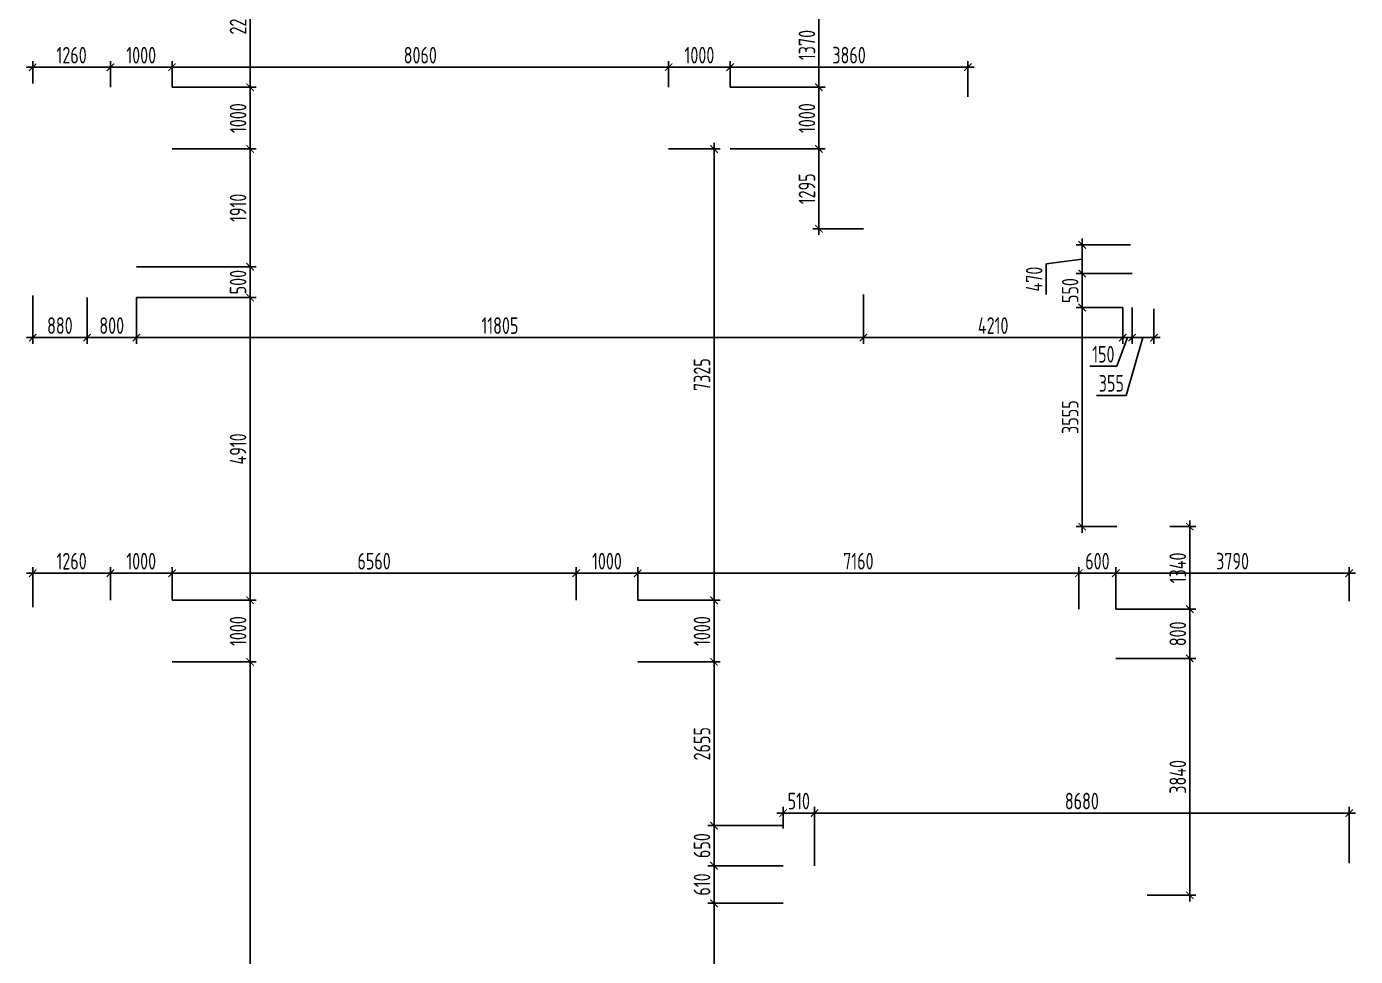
# Model space of a CAD drawing. Header units: millimetres. Extents: x -180271 to 536090, y 55086 to 131231.
# Drawn here: x 466934 to 488504, y 90664 to 105749 of the extents above; entities that cross this region are included whole.
import ezdxf

# ---------------------------------------------------------------- set-up
doc = ezdxf.new("R2010")
doc.units = ezdxf.units.MM
doc.layers.add('РАЗМЕРЫ КРОВЛИ ОВ', color=204, linetype='Continuous')
doc.styles.add('ISOCPEUR', font='isocpeur.ttf', dxfattribs={"width": 0.7})
doc.dimstyles.new('R_100', dxfattribs={"dimtxt": 270, "dimasz": 120, "dimexe": 100, "dimexo": 0, "dimgap": 60, "dimtad": 1, "dimdec": 0, "dimrnd": 5, "dimzin": 0, "dimdsep": 46, "dimtxsty": 'ISOCPEUR', "dimblk": 'ARCHTICK', "dimcen": 0, "dimdle": 100, "dimclrd": 256, "dimclre": 256, "dimclrt": 256, "dimadec": 0, "dimazin": 0, "dimtfac": 2, "dimtdec": 0, "dimtofl": 0, "dimtmove": 1, "dimatfit": 3, "dimfxl": 1, "dimtvp": 3, "dimtolj": 1, "dimtzin": 0, "dimarcsym": 0})

# ---------------------------------------------------------------- blocks, each defined once
blk = doc.blocks.new('_ArchTick')
at = {"color": 0, "linetype": 'ByBlock', "const_width": 0.15}
blk.add_lwpolyline([(-0.5, -0.5), (0.5, 0.5)], dxfattribs=at)
blk = doc.blocks.new('*D3883')
at = {"layer": 'РАЗМЕРЫ КРОВЛИ ОВ', "lineweight": -2, "transparency": 16777216}
for p, q in [((479214, 91526), (477993, 91526)), ((478093, 85334), (478093, 91626)), ((476955, 85434), (478193, 85434))]:
    blk.add_line(p, q, dxfattribs=at)
at = {"layer": 'РАЗМЕРЫ КРОВЛИ ОВ', "lineweight": -2, "transparency": 16777216, "xscale": 120, "yscale": 120, "zscale": 120}
for p, rotation in [((478093, 91526), 90), ((478093, 85434), 270)]:
    blk.add_blockref('_ArchTick', p, dxfattribs=dict(at, rotation=rotation))
at = {"layer": 'РАЗМЕРЫ КРОВЛИ ОВ', "transparency": 16777216, "insert": (477898, 88480), "char_height": 270, "attachment_point": 5, "rotation": 90, "style": 'ISOCPEUR'}
blk.add_mtext('\\A1;6090', dxfattribs=at)
blk = doc.blocks.new('*D3884')
at = {"layer": 'РАЗМЕРЫ КРОВЛИ ОВ', "lineweight": -2, "transparency": 16777216}
for p, q in [((479214, 92136), (477993, 92136)), ((478093, 91426), (478093, 92236)), ((479214, 91526), (477993, 91526))]:
    blk.add_line(p, q, dxfattribs=at)
at = {"layer": 'РАЗМЕРЫ КРОВЛИ ОВ', "lineweight": -2, "transparency": 16777216, "xscale": 120, "yscale": 120, "zscale": 120}
for p, rotation in [((478093, 92136), 90), ((478093, 91526), 270)]:
    blk.add_blockref('_ArchTick', p, dxfattribs=dict(at, rotation=rotation))
at = {"layer": 'РАЗМЕРЫ КРОВЛИ ОВ', "transparency": 16777216, "insert": (477898, 91831), "char_height": 270, "attachment_point": 5, "rotation": 90, "style": 'ISOCPEUR'}
blk.add_mtext('\\A1;610', dxfattribs=at)
blk = doc.blocks.new('*D3885')
at = {"layer": 'РАЗМЕРЫ КРОВЛИ ОВ', "lineweight": -2, "transparency": 16777216}
for p, q in [((479214, 92786), (477993, 92786)), ((478093, 92036), (478093, 92886)), ((479214, 92136), (477993, 92136))]:
    blk.add_line(p, q, dxfattribs=at)
at = {"layer": 'РАЗМЕРЫ КРОВЛИ ОВ', "lineweight": -2, "transparency": 16777216, "xscale": 120, "yscale": 120, "zscale": 120}
for p, rotation in [((478093, 92786), 90), ((478093, 92136), 270)]:
    blk.add_blockref('_ArchTick', p, dxfattribs=dict(at, rotation=rotation))
at = {"layer": 'РАЗМЕРЫ КРОВЛИ ОВ', "transparency": 16777216, "insert": (477898, 92461), "char_height": 270, "attachment_point": 5, "rotation": 90, "style": 'ISOCPEUR'}
blk.add_mtext('\\A1;650', dxfattribs=at)
blk = doc.blocks.new('*D3886')
at = {"layer": 'РАЗМЕРЫ КРОВЛИ ОВ', "lineweight": -2, "transparency": 16777216}
for p, q in [((476855, 95442), (478193, 95442)), ((478093, 92686), (478093, 95542)), ((479214, 92786), (477993, 92786))]:
    blk.add_line(p, q, dxfattribs=at)
at = {"layer": 'РАЗМЕРЫ КРОВЛИ ОВ', "lineweight": -2, "transparency": 16777216, "xscale": 120, "yscale": 120, "zscale": 120}
for p, rotation in [((478093, 95442), 90), ((478093, 92786), 270)]:
    blk.add_blockref('_ArchTick', p, dxfattribs=dict(at, rotation=rotation))
at = {"layer": 'РАЗМЕРЫ КРОВЛИ ОВ', "transparency": 16777216, "insert": (477898, 94114), "char_height": 270, "attachment_point": 5, "rotation": 90, "style": 'ISOCPEUR'}
blk.add_mtext('\\A1;2655', dxfattribs=at)
blk = doc.blocks.new('*D3889')
at = {"layer": 'РАЗМЕРЫ КРОВЛИ ОВ', "lineweight": -2, "transparency": 16777216}
for p, q in [((488504, 92989), (479624, 92989)), ((479724, 92136), (479724, 93089)), ((488404, 92178), (488404, 93089))]:
    blk.add_line(p, q, dxfattribs=at)
at = {"layer": 'РАЗМЕРЫ КРОВЛИ ОВ', "lineweight": -2, "transparency": 16777216, "xscale": 120, "yscale": 120, "zscale": 120, "rotation": 180}
blk.add_blockref('_ArchTick', (479724, 92989), dxfattribs=at)
at = {"layer": 'РАЗМЕРЫ КРОВЛИ ОВ', "lineweight": -2, "transparency": 16777216, "xscale": 120, "yscale": 120, "zscale": 120}
blk.add_blockref('_ArchTick', (488404, 92989), dxfattribs=at)
at = {"layer": 'РАЗМЕРЫ КРОВЛИ ОВ', "transparency": 16777216, "insert": (484064, 93184), "char_height": 270, "attachment_point": 5, "style": 'ISOCPEUR'}
blk.add_mtext('\\A1;8680', dxfattribs=at)
blk = doc.blocks.new('*D3890')
at = {"layer": 'РАЗМЕРЫ КРОВЛИ ОВ', "lineweight": -2, "transparency": 16777216}
for p, q in [((479824, 92989), (479114, 92989)), ((479214, 92737), (479214, 93089)), ((479724, 92767), (479724, 93089))]:
    blk.add_line(p, q, dxfattribs=at)
at = {"layer": 'РАЗМЕРЫ КРОВЛИ ОВ', "lineweight": -2, "transparency": 16777216, "xscale": 120, "yscale": 120, "zscale": 120, "rotation": 180}
blk.add_blockref('_ArchTick', (479214, 92989), dxfattribs=at)
at = {"layer": 'РАЗМЕРЫ КРОВЛИ ОВ', "lineweight": -2, "transparency": 16777216, "xscale": 120, "yscale": 120, "zscale": 120}
blk.add_blockref('_ArchTick', (479724, 92989), dxfattribs=at)
at = {"layer": 'РАЗМЕРЫ КРОВЛИ ОВ', "transparency": 16777216, "insert": (479469, 93184), "char_height": 270, "attachment_point": 5, "style": 'ISOCPEUR'}
blk.add_mtext('\\A1;510', dxfattribs=at)
blk = doc.blocks.new('*D3893')
at = {"layer": 'РАЗМЕРЫ КРОВЛИ ОВ', "lineweight": -2, "transparency": 16777216}
for p, q in [((476855, 96442), (478193, 96442)), ((478093, 95342), (478093, 96542)), ((476855, 95442), (478193, 95442))]:
    blk.add_line(p, q, dxfattribs=at)
at = {"layer": 'РАЗМЕРЫ КРОВЛИ ОВ', "lineweight": -2, "transparency": 16777216, "xscale": 120, "yscale": 120, "zscale": 120}
for p, rotation in [((478093, 96442), 90), ((478093, 95442), 270)]:
    blk.add_blockref('_ArchTick', p, dxfattribs=dict(at, rotation=rotation))
at = {"layer": 'РАЗМЕРЫ КРОВЛИ ОВ', "transparency": 16777216, "insert": (477898, 95942), "char_height": 270, "attachment_point": 5, "rotation": 90, "style": 'ISOCPEUR'}
blk.add_mtext('\\A1;1000', dxfattribs=at)
blk = doc.blocks.new('*D3894')
at = {"layer": 'РАЗМЕРЫ КРОВЛИ ОВ', "lineweight": -2, "transparency": 16777216}
for p, q in [((477356, 103764), (478193, 103764)), ((478093, 96342), (478093, 103864)), ((476855, 96442), (478193, 96442))]:
    blk.add_line(p, q, dxfattribs=at)
at = {"layer": 'РАЗМЕРЫ КРОВЛИ ОВ', "lineweight": -2, "transparency": 16777216, "xscale": 120, "yscale": 120, "zscale": 120}
for p, rotation in [((478093, 103764), 90), ((478093, 96442), 270)]:
    blk.add_blockref('_ArchTick', p, dxfattribs=dict(at, rotation=rotation))
at = {"layer": 'РАЗМЕРЫ КРОВЛИ ОВ', "transparency": 16777216, "insert": (477898, 100103), "char_height": 270, "attachment_point": 5, "rotation": 90, "style": 'ISOCPEUR'}
blk.add_mtext('\\A1;7325', dxfattribs=at)
blk = doc.blocks.new('*D3895')
at = {"layer": 'РАЗМЕРЫ КРОВЛИ ОВ', "lineweight": -2, "transparency": 16777216}
for p, q in [((469295, 95442), (470662, 95442)), ((470562, 82176), (470562, 95542)), ((468312, 82276), (470662, 82276))]:
    blk.add_line(p, q, dxfattribs=at)
at = {"layer": 'РАЗМЕРЫ КРОВЛИ ОВ', "lineweight": -2, "transparency": 16777216, "xscale": 120, "yscale": 120, "zscale": 120}
for p, rotation in [((470562, 95442), 90), ((470562, 82276), 270)]:
    blk.add_blockref('_ArchTick', p, dxfattribs=dict(at, rotation=rotation))
at = {"layer": 'РАЗМЕРЫ КРОВЛИ ОВ', "transparency": 16777216, "insert": (470367, 88859), "char_height": 270, "attachment_point": 5, "rotation": 90, "style": 'ISOCPEUR'}
blk.add_mtext('\\A1;13165', dxfattribs=at)
blk = doc.blocks.new('*D3896')
at = {"layer": 'РАЗМЕРЫ КРОВЛИ ОВ', "lineweight": -2, "transparency": 16777216}
for p, q in [((469295, 96442), (470662, 96442)), ((470562, 95342), (470562, 96542)), ((469295, 95442), (470662, 95442))]:
    blk.add_line(p, q, dxfattribs=at)
at = {"layer": 'РАЗМЕРЫ КРОВЛИ ОВ', "lineweight": -2, "transparency": 16777216, "xscale": 120, "yscale": 120, "zscale": 120}
for p, rotation in [((470562, 96442), 90), ((470562, 95442), 270)]:
    blk.add_blockref('_ArchTick', p, dxfattribs=dict(at, rotation=rotation))
at = {"layer": 'РАЗМЕРЫ КРОВЛИ ОВ', "transparency": 16777216, "insert": (470367, 95942), "char_height": 270, "attachment_point": 5, "rotation": 90, "style": 'ISOCPEUR'}
blk.add_mtext('\\A1;1000', dxfattribs=at)
blk = doc.blocks.new('*D3897')
at = {"layer": 'РАЗМЕРЫ КРОВЛИ ОВ', "lineweight": -2, "transparency": 16777216}
for p, q in [((470562, 96342), (470562, 101453)), ((468716, 101353), (470662, 101353)), ((469295, 96442), (470662, 96442))]:
    blk.add_line(p, q, dxfattribs=at)
at = {"layer": 'РАЗМЕРЫ КРОВЛИ ОВ', "lineweight": -2, "transparency": 16777216, "xscale": 120, "yscale": 120, "zscale": 120}
for p, rotation in [((470562, 101353), 90), ((470562, 96442), 270)]:
    blk.add_blockref('_ArchTick', p, dxfattribs=dict(at, rotation=rotation))
at = {"layer": 'РАЗМЕРЫ КРОВЛИ ОВ', "transparency": 16777216, "insert": (470367, 98897), "char_height": 270, "attachment_point": 5, "rotation": 90, "style": 'ISOCPEUR'}
blk.add_mtext('\\A1;4910', dxfattribs=at)
blk = doc.blocks.new('*D3898')
at = {"layer": 'РАЗМЕРЫ КРОВЛИ ОВ', "lineweight": -2, "transparency": 16777216}
for p, q in [((468716, 101853), (470662, 101853)), ((470562, 101253), (470562, 101953)), ((468716, 101353), (470662, 101353))]:
    blk.add_line(p, q, dxfattribs=at)
at = {"layer": 'РАЗМЕРЫ КРОВЛИ ОВ', "lineweight": -2, "transparency": 16777216, "xscale": 120, "yscale": 120, "zscale": 120}
for p, rotation in [((470562, 101853), 90), ((470562, 101353), 270)]:
    blk.add_blockref('_ArchTick', p, dxfattribs=dict(at, rotation=rotation))
at = {"layer": 'РАЗМЕРЫ КРОВЛИ ОВ', "transparency": 16777216, "insert": (470367, 101603), "char_height": 270, "attachment_point": 5, "rotation": 90, "style": 'ISOCPEUR'}
blk.add_mtext('\\A1;500', dxfattribs=at)
blk = doc.blocks.new('*D3899')
at = {"layer": 'РАЗМЕРЫ КРОВЛИ ОВ', "lineweight": -2, "transparency": 16777216}
for p, q in [((469295, 103764), (470662, 103764)), ((470562, 101753), (470562, 103864)), ((468716, 101853), (470662, 101853))]:
    blk.add_line(p, q, dxfattribs=at)
at = {"layer": 'РАЗМЕРЫ КРОВЛИ ОВ', "lineweight": -2, "transparency": 16777216, "xscale": 120, "yscale": 120, "zscale": 120}
for p, rotation in [((470562, 103764), 90), ((470562, 101853), 270)]:
    blk.add_blockref('_ArchTick', p, dxfattribs=dict(at, rotation=rotation))
at = {"layer": 'РАЗМЕРЫ КРОВЛИ ОВ', "transparency": 16777216, "insert": (470367, 102809), "char_height": 270, "attachment_point": 5, "rotation": 90, "style": 'ISOCPEUR'}
blk.add_mtext('\\A1;1910', dxfattribs=at)
blk = doc.blocks.new('*D3900')
at = {"layer": 'РАЗМЕРЫ КРОВЛИ ОВ', "lineweight": -2, "transparency": 16777216}
for p, q in [((470562, 103664), (470562, 104864)), ((469295, 104764), (470662, 104764)), ((469295, 103764), (470662, 103764))]:
    blk.add_line(p, q, dxfattribs=at)
at = {"layer": 'РАЗМЕРЫ КРОВЛИ ОВ', "lineweight": -2, "transparency": 16777216, "xscale": 120, "yscale": 120, "zscale": 120}
for p, rotation in [((470562, 104764), 90), ((470562, 103764), 270)]:
    blk.add_blockref('_ArchTick', p, dxfattribs=dict(at, rotation=rotation))
at = {"layer": 'РАЗМЕРЫ КРОВЛИ ОВ', "transparency": 16777216, "insert": (470367, 104264), "char_height": 270, "attachment_point": 5, "rotation": 90, "style": 'ISOCPEUR'}
blk.add_mtext('\\A1;1000', dxfattribs=at)
blk = doc.blocks.new('*D3901')
at = {"layer": 'РАЗМЕРЫ КРОВЛИ ОВ', "lineweight": -2, "transparency": 16777216}
for p, q in [((469459, 107005), (470662, 107005)), ((470562, 104664), (470562, 107105)), ((469295, 104764), (470662, 104764))]:
    blk.add_line(p, q, dxfattribs=at)
at = {"layer": 'РАЗМЕРЫ КРОВЛИ ОВ', "lineweight": -2, "transparency": 16777216, "xscale": 120, "yscale": 120, "zscale": 120}
for p, rotation in [((470562, 107005), 90), ((470562, 104764), 270)]:
    blk.add_blockref('_ArchTick', p, dxfattribs=dict(at, rotation=rotation))
at = {"layer": 'РАЗМЕРЫ КРОВЛИ ОВ', "transparency": 16777216, "insert": (470367, 105885), "char_height": 270, "attachment_point": 5, "rotation": 90, "style": 'ISOCPEUR'}
blk.add_mtext('\\A1;2240', dxfattribs=at)
blk = doc.blocks.new('*D3906')
at = {"layer": 'РАЗМЕРЫ КРОВЛИ ОВ', "lineweight": -2, "transparency": 16777216}
for p, q in [((466934, 96881), (468395, 96881)), ((467034, 96331), (467034, 96981)), ((468295, 96442), (468295, 96981))]:
    blk.add_line(p, q, dxfattribs=at)
at = {"layer": 'РАЗМЕРЫ КРОВЛИ ОВ', "lineweight": -2, "transparency": 16777216, "xscale": 120, "yscale": 120, "zscale": 120, "rotation": 180}
blk.add_blockref('_ArchTick', (467034, 96881), dxfattribs=at)
at = {"layer": 'РАЗМЕРЫ КРОВЛИ ОВ', "lineweight": -2, "transparency": 16777216, "xscale": 120, "yscale": 120, "zscale": 120}
blk.add_blockref('_ArchTick', (468295, 96881), dxfattribs=at)
at = {"layer": 'РАЗМЕРЫ КРОВЛИ ОВ', "transparency": 16777216, "insert": (467665, 97076), "char_height": 270, "attachment_point": 5, "style": 'ISOCPEUR'}
blk.add_mtext('\\A1;1260', dxfattribs=at)
blk = doc.blocks.new('*D3907')
at = {"layer": 'РАЗМЕРЫ КРОВЛИ ОВ', "lineweight": -2, "transparency": 16777216}
for p, q in [((468195, 96881), (469395, 96881)), ((468295, 96442), (468295, 96981)), ((469295, 96442), (469295, 96981))]:
    blk.add_line(p, q, dxfattribs=at)
at = {"layer": 'РАЗМЕРЫ КРОВЛИ ОВ', "lineweight": -2, "transparency": 16777216, "xscale": 120, "yscale": 120, "zscale": 120, "rotation": 180}
blk.add_blockref('_ArchTick', (468295, 96881), dxfattribs=at)
at = {"layer": 'РАЗМЕРЫ КРОВЛИ ОВ', "lineweight": -2, "transparency": 16777216, "xscale": 120, "yscale": 120, "zscale": 120}
blk.add_blockref('_ArchTick', (469295, 96881), dxfattribs=at)
at = {"layer": 'РАЗМЕРЫ КРОВЛИ ОВ', "transparency": 16777216, "insert": (468795, 97076), "char_height": 270, "attachment_point": 5, "style": 'ISOCPEUR'}
blk.add_mtext('\\A1;1000', dxfattribs=at)
blk = doc.blocks.new('*D3908')
at = {"layer": 'РАЗМЕРЫ КРОВЛИ ОВ', "lineweight": -2, "transparency": 16777216}
for p, q in [((469195, 96881), (475955, 96881)), ((469295, 96442), (469295, 96981)), ((475855, 96442), (475855, 96981))]:
    blk.add_line(p, q, dxfattribs=at)
at = {"layer": 'РАЗМЕРЫ КРОВЛИ ОВ', "lineweight": -2, "transparency": 16777216, "xscale": 120, "yscale": 120, "zscale": 120, "rotation": 180}
blk.add_blockref('_ArchTick', (469295, 96881), dxfattribs=at)
at = {"layer": 'РАЗМЕРЫ КРОВЛИ ОВ', "lineweight": -2, "transparency": 16777216, "xscale": 120, "yscale": 120, "zscale": 120}
blk.add_blockref('_ArchTick', (475855, 96881), dxfattribs=at)
at = {"layer": 'РАЗМЕРЫ КРОВЛИ ОВ', "transparency": 16777216, "insert": (472575, 97076), "char_height": 270, "attachment_point": 5, "style": 'ISOCPEUR'}
blk.add_mtext('\\A1;6560', dxfattribs=at)
blk = doc.blocks.new('*D3909')
at = {"layer": 'РАЗМЕРЫ КРОВЛИ ОВ', "lineweight": -2, "transparency": 16777216}
for p, q in [((475755, 96881), (476955, 96881)), ((475855, 96442), (475855, 96981)), ((476855, 96442), (476855, 96981))]:
    blk.add_line(p, q, dxfattribs=at)
at = {"layer": 'РАЗМЕРЫ КРОВЛИ ОВ', "lineweight": -2, "transparency": 16777216, "xscale": 120, "yscale": 120, "zscale": 120, "rotation": 180}
blk.add_blockref('_ArchTick', (475855, 96881), dxfattribs=at)
at = {"layer": 'РАЗМЕРЫ КРОВЛИ ОВ', "lineweight": -2, "transparency": 16777216, "xscale": 120, "yscale": 120, "zscale": 120}
blk.add_blockref('_ArchTick', (476855, 96881), dxfattribs=at)
at = {"layer": 'РАЗМЕРЫ КРОВЛИ ОВ', "transparency": 16777216, "insert": (476355, 97076), "char_height": 270, "attachment_point": 5, "style": 'ISOCPEUR'}
blk.add_mtext('\\A1;1000', dxfattribs=at)
blk = doc.blocks.new('*D3910')
at = {"layer": 'РАЗМЕРЫ КРОВЛИ ОВ', "lineweight": -2, "transparency": 16777216}
for p, q in [((476755, 96881), (484116, 96881)), ((476855, 96442), (476855, 96981)), ((484016, 96298), (484016, 96981))]:
    blk.add_line(p, q, dxfattribs=at)
at = {"layer": 'РАЗМЕРЫ КРОВЛИ ОВ', "lineweight": -2, "transparency": 16777216, "xscale": 120, "yscale": 120, "zscale": 120, "rotation": 180}
blk.add_blockref('_ArchTick', (476855, 96881), dxfattribs=at)
at = {"layer": 'РАЗМЕРЫ КРОВЛИ ОВ', "lineweight": -2, "transparency": 16777216, "xscale": 120, "yscale": 120, "zscale": 120}
blk.add_blockref('_ArchTick', (484016, 96881), dxfattribs=at)
at = {"layer": 'РАЗМЕРЫ КРОВЛИ ОВ', "transparency": 16777216, "insert": (480436, 97076), "char_height": 270, "attachment_point": 5, "style": 'ISOCPEUR'}
blk.add_mtext('\\A1;7160', dxfattribs=at)
blk = doc.blocks.new('*D3911')
at = {"layer": 'РАЗМЕРЫ КРОВЛИ ОВ', "lineweight": -2, "transparency": 16777216}
for p, q in [((483916, 96881), (484716, 96881)), ((484016, 96298), (484016, 96981)), ((484616, 96298), (484616, 96981))]:
    blk.add_line(p, q, dxfattribs=at)
at = {"layer": 'РАЗМЕРЫ КРОВЛИ ОВ', "lineweight": -2, "transparency": 16777216, "xscale": 120, "yscale": 120, "zscale": 120, "rotation": 180}
blk.add_blockref('_ArchTick', (484016, 96881), dxfattribs=at)
at = {"layer": 'РАЗМЕРЫ КРОВЛИ ОВ', "lineweight": -2, "transparency": 16777216, "xscale": 120, "yscale": 120, "zscale": 120}
blk.add_blockref('_ArchTick', (484616, 96881), dxfattribs=at)
at = {"layer": 'РАЗМЕРЫ КРОВЛИ ОВ', "transparency": 16777216, "insert": (484316, 97076), "char_height": 270, "attachment_point": 5, "style": 'ISOCPEUR'}
blk.add_mtext('\\A1;600', dxfattribs=at)
blk = doc.blocks.new('*D3912')
at = {"layer": 'РАЗМЕРЫ КРОВЛИ ОВ', "lineweight": -2, "transparency": 16777216}
for p, q in [((484516, 96881), (488504, 96881)), ((484616, 96298), (484616, 96981)), ((488404, 96429), (488404, 96981))]:
    blk.add_line(p, q, dxfattribs=at)
at = {"layer": 'РАЗМЕРЫ КРОВЛИ ОВ', "lineweight": -2, "transparency": 16777216, "xscale": 120, "yscale": 120, "zscale": 120, "rotation": 180}
blk.add_blockref('_ArchTick', (484616, 96881), dxfattribs=at)
at = {"layer": 'РАЗМЕРЫ КРОВЛИ ОВ', "lineweight": -2, "transparency": 16777216, "xscale": 120, "yscale": 120, "zscale": 120}
blk.add_blockref('_ArchTick', (488404, 96881), dxfattribs=at)
at = {"layer": 'РАЗМЕРЫ КРОВЛИ ОВ', "transparency": 16777216, "insert": (486510, 97076), "char_height": 270, "attachment_point": 5, "style": 'ISOCPEUR'}
blk.add_mtext('\\A1;3790', dxfattribs=at)
blk = doc.blocks.new('*D3913')
at = {"layer": 'РАЗМЕРЫ КРОВЛИ ОВ', "lineweight": -2, "transparency": 16777216}
for p, q in [((485816, 91556), (485816, 95598)), ((484616, 95498), (485916, 95498)), ((485125, 91656), (485916, 91656))]:
    blk.add_line(p, q, dxfattribs=at)
at = {"layer": 'РАЗМЕРЫ КРОВЛИ ОВ', "lineweight": -2, "transparency": 16777216, "xscale": 120, "yscale": 120, "zscale": 120}
for p, rotation in [((485816, 95498), 90), ((485816, 91656), 270)]:
    blk.add_blockref('_ArchTick', p, dxfattribs=dict(at, rotation=rotation))
at = {"layer": 'РАЗМЕРЫ КРОВЛИ ОВ', "transparency": 16777216, "insert": (485621, 93577), "char_height": 270, "attachment_point": 5, "rotation": 90, "style": 'ISOCPEUR'}
blk.add_mtext('\\A1;3840', dxfattribs=at)
blk = doc.blocks.new('*D3914')
at = {"layer": 'РАЗМЕРЫ КРОВЛИ ОВ', "lineweight": -2, "transparency": 16777216}
for p, q in [((484616, 96298), (485916, 96298)), ((485816, 95398), (485816, 96398)), ((484616, 95498), (485916, 95498))]:
    blk.add_line(p, q, dxfattribs=at)
at = {"layer": 'РАЗМЕРЫ КРОВЛИ ОВ', "lineweight": -2, "transparency": 16777216, "xscale": 120, "yscale": 120, "zscale": 120}
for p, rotation in [((485816, 96298), 90), ((485816, 95498), 270)]:
    blk.add_blockref('_ArchTick', p, dxfattribs=dict(at, rotation=rotation))
at = {"layer": 'РАЗМЕРЫ КРОВЛИ ОВ', "transparency": 16777216, "insert": (485621, 95898), "char_height": 270, "attachment_point": 5, "rotation": 90, "style": 'ISOCPEUR'}
blk.add_mtext('\\A1;800', dxfattribs=at)
blk = doc.blocks.new('*D3915')
at = {"layer": 'РАЗМЕРЫ КРОВЛИ ОВ', "lineweight": -2, "transparency": 16777216}
for p, q in [((485816, 96198), (485816, 97736)), ((485494, 97636), (485916, 97636)), ((484616, 96298), (485916, 96298))]:
    blk.add_line(p, q, dxfattribs=at)
at = {"layer": 'РАЗМЕРЫ КРОВЛИ ОВ', "lineweight": -2, "transparency": 16777216, "xscale": 120, "yscale": 120, "zscale": 120}
for p, rotation in [((485816, 97636), 90), ((485816, 96298), 270)]:
    blk.add_blockref('_ArchTick', p, dxfattribs=dict(at, rotation=rotation))
at = {"layer": 'РАЗМЕРЫ КРОВЛИ ОВ', "transparency": 16777216, "insert": (485621, 96967), "char_height": 270, "attachment_point": 5, "rotation": 90, "style": 'ISOCPEUR'}
blk.add_mtext('\\A1;1340', dxfattribs=at)
blk = doc.blocks.new('*D3916')
at = {"layer": 'РАЗМЕРЫ КРОВЛИ ОВ', "lineweight": -2, "transparency": 16777216}
for p, q in [((467034, 101384), (467034, 100603)), ((467916, 101353), (467916, 100603)), ((466934, 100703), (468016, 100703))]:
    blk.add_line(p, q, dxfattribs=at)
at = {"layer": 'РАЗМЕРЫ КРОВЛИ ОВ', "lineweight": -2, "transparency": 16777216, "xscale": 120, "yscale": 120, "zscale": 120, "rotation": 180}
blk.add_blockref('_ArchTick', (467034, 100703), dxfattribs=at)
at = {"layer": 'РАЗМЕРЫ КРОВЛИ ОВ', "lineweight": -2, "transparency": 16777216, "xscale": 120, "yscale": 120, "zscale": 120}
blk.add_blockref('_ArchTick', (467916, 100703), dxfattribs=at)
at = {"layer": 'РАЗМЕРЫ КРОВЛИ ОВ', "transparency": 16777216, "insert": (467475, 100898), "char_height": 270, "attachment_point": 5, "style": 'ISOCPEUR'}
blk.add_mtext('\\A1;880', dxfattribs=at)
blk = doc.blocks.new('*D3917')
at = {"layer": 'РАЗМЕРЫ КРОВЛИ ОВ', "lineweight": -2, "transparency": 16777216}
for p, q in [((467916, 101353), (467916, 100603)), ((468716, 101353), (468716, 100603)), ((467816, 100703), (468816, 100703))]:
    blk.add_line(p, q, dxfattribs=at)
at = {"layer": 'РАЗМЕРЫ КРОВЛИ ОВ', "lineweight": -2, "transparency": 16777216, "xscale": 120, "yscale": 120, "zscale": 120, "rotation": 180}
blk.add_blockref('_ArchTick', (467916, 100703), dxfattribs=at)
at = {"layer": 'РАЗМЕРЫ КРОВЛИ ОВ', "lineweight": -2, "transparency": 16777216, "xscale": 120, "yscale": 120, "zscale": 120}
blk.add_blockref('_ArchTick', (468716, 100703), dxfattribs=at)
at = {"layer": 'РАЗМЕРЫ КРОВЛИ ОВ', "transparency": 16777216, "insert": (468316, 100898), "char_height": 270, "attachment_point": 5, "style": 'ISOCPEUR'}
blk.add_mtext('\\A1;800', dxfattribs=at)
blk = doc.blocks.new('*D3918')
at = {"layer": 'РАЗМЕРЫ КРОВЛИ ОВ', "lineweight": -2, "transparency": 16777216}
for p, q in [((480519, 101405), (480519, 100603)), ((468716, 101353), (468716, 100603)), ((468616, 100703), (480619, 100703))]:
    blk.add_line(p, q, dxfattribs=at)
at = {"layer": 'РАЗМЕРЫ КРОВЛИ ОВ', "lineweight": -2, "transparency": 16777216, "xscale": 120, "yscale": 120, "zscale": 120, "rotation": 180}
blk.add_blockref('_ArchTick', (468716, 100703), dxfattribs=at)
at = {"layer": 'РАЗМЕРЫ КРОВЛИ ОВ', "lineweight": -2, "transparency": 16777216, "xscale": 120, "yscale": 120, "zscale": 120}
blk.add_blockref('_ArchTick', (480519, 100703), dxfattribs=at)
at = {"layer": 'РАЗМЕРЫ КРОВЛИ ОВ', "transparency": 16777216, "insert": (474618, 100898), "char_height": 270, "attachment_point": 5, "style": 'ISOCPEUR'}
blk.add_mtext('\\A1;11805', dxfattribs=at)
blk = doc.blocks.new('*D3919')
at = {"layer": 'РАЗМЕРЫ КРОВЛИ ОВ', "lineweight": -2, "transparency": 16777216}
for p, q in [((484069, 102309), (484069, 101641)), ((484851, 102209), (483969, 102209)), ((484069, 101975), (483485, 101901)), ((483485, 101901), (483485, 101403)), ((484879, 101741), (483969, 101741))]:
    blk.add_line(p, q, dxfattribs=at)
at = {"layer": 'РАЗМЕРЫ КРОВЛИ ОВ', "lineweight": -2, "transparency": 16777216, "xscale": 120, "yscale": 120, "zscale": 120}
for p, rotation in [((484069, 102209), 90), ((484069, 101741), 270)]:
    blk.add_blockref('_ArchTick', p, dxfattribs=dict(at, rotation=rotation))
at = {"layer": 'РАЗМЕРЫ КРОВЛИ ОВ', "transparency": 16777216, "insert": (483290, 101652), "char_height": 270, "attachment_point": 5, "rotation": 90, "style": 'ISOCPEUR'}
blk.add_mtext('\\A1;470', dxfattribs=at)
blk = doc.blocks.new('*D3920')
at = {"layer": 'РАЗМЕРЫ КРОВЛИ ОВ', "lineweight": -2, "transparency": 16777216}
for p, q in [((484069, 101841), (484069, 101091)), ((484879, 101741), (483969, 101741)), ((484728, 101191), (483969, 101191))]:
    blk.add_line(p, q, dxfattribs=at)
at = {"layer": 'РАЗМЕРЫ КРОВЛИ ОВ', "lineweight": -2, "transparency": 16777216, "xscale": 120, "yscale": 120, "zscale": 120}
for p, rotation in [((484069, 101741), 90), ((484069, 101191), 270)]:
    blk.add_blockref('_ArchTick', p, dxfattribs=dict(at, rotation=rotation))
at = {"layer": 'РАЗМЕРЫ КРОВЛИ ОВ', "transparency": 16777216, "insert": (483874, 101466), "char_height": 270, "attachment_point": 5, "rotation": 90, "style": 'ISOCPEUR'}
blk.add_mtext('\\A1;550', dxfattribs=at)
blk = doc.blocks.new('*D3921')
at = {"layer": 'РАЗМЕРЫ КРОВЛИ ОВ', "lineweight": -2, "transparency": 16777216}
for p, q in [((484728, 101191), (483969, 101191)), ((484069, 101291), (484069, 97536)), ((484632, 97636), (483969, 97636))]:
    blk.add_line(p, q, dxfattribs=at)
at = {"layer": 'РАЗМЕРЫ КРОВЛИ ОВ', "lineweight": -2, "transparency": 16777216, "xscale": 120, "yscale": 120, "zscale": 120}
for p, rotation in [((484069, 101191), 90), ((484069, 97636), 270)]:
    blk.add_blockref('_ArchTick', p, dxfattribs=dict(at, rotation=rotation))
at = {"layer": 'РАЗМЕРЫ КРОВЛИ ОВ', "transparency": 16777216, "insert": (483874, 99413), "char_height": 270, "attachment_point": 5, "rotation": 90, "style": 'ISOCPEUR'}
blk.add_mtext('\\A1;3555', dxfattribs=at)
blk = doc.blocks.new('*D3922')
at = {"layer": 'РАЗМЕРЫ КРОВЛИ ОВ', "lineweight": -2, "transparency": 16777216}
for p, q in [((484879, 101191), (484879, 100603)), ((485234, 101171), (485234, 100603)), ((485334, 100703), (484779, 100703)), ((485056, 100703), (484782, 99766)), ((484782, 99766), (484303, 99766))]:
    blk.add_line(p, q, dxfattribs=at)
at = {"layer": 'РАЗМЕРЫ КРОВЛИ ОВ', "lineweight": -2, "transparency": 16777216, "xscale": 120, "yscale": 120, "zscale": 120, "rotation": 180}
blk.add_blockref('_ArchTick', (484879, 100703), dxfattribs=at)
at = {"layer": 'РАЗМЕРЫ КРОВЛИ ОВ', "lineweight": -2, "transparency": 16777216, "xscale": 120, "yscale": 120, "zscale": 120}
blk.add_blockref('_ArchTick', (485234, 100703), dxfattribs=at)
at = {"layer": 'РАЗМЕРЫ КРОВЛИ ОВ', "transparency": 16777216, "insert": (484542, 99961), "char_height": 270, "attachment_point": 5, "style": 'ISOCPEUR'}
blk.add_mtext('\\A1;355', dxfattribs=at)
blk = doc.blocks.new('*D3923')
at = {"layer": 'РАЗМЕРЫ КРОВЛИ ОВ', "lineweight": -2, "transparency": 16777216}
for p, q in [((484728, 101191), (484728, 100603)), ((484879, 101191), (484879, 100603)), ((484979, 100703), (484628, 100703)), ((484804, 100703), (484634, 100238)), ((484634, 100238), (484192, 100238))]:
    blk.add_line(p, q, dxfattribs=at)
at = {"layer": 'РАЗМЕРЫ КРОВЛИ ОВ', "lineweight": -2, "transparency": 16777216, "xscale": 120, "yscale": 120, "zscale": 120, "rotation": 180}
blk.add_blockref('_ArchTick', (484728, 100703), dxfattribs=at)
at = {"layer": 'РАЗМЕРЫ КРОВЛИ ОВ', "lineweight": -2, "transparency": 16777216, "xscale": 120, "yscale": 120, "zscale": 120}
blk.add_blockref('_ArchTick', (484879, 100703), dxfattribs=at)
at = {"layer": 'РАЗМЕРЫ КРОВЛИ ОВ', "transparency": 16777216, "insert": (484413, 100433), "char_height": 270, "attachment_point": 5, "style": 'ISOCPEUR'}
blk.add_mtext('\\A1;150', dxfattribs=at)
blk = doc.blocks.new('*D3924')
at = {"layer": 'РАЗМЕРЫ КРОВЛИ ОВ', "lineweight": -2, "transparency": 16777216}
for p, q in [((484728, 101191), (484728, 100603)), ((480519, 101071), (480519, 100603)), ((484828, 100703), (480419, 100703))]:
    blk.add_line(p, q, dxfattribs=at)
at = {"layer": 'РАЗМЕРЫ КРОВЛИ ОВ', "lineweight": -2, "transparency": 16777216, "xscale": 120, "yscale": 120, "zscale": 120, "rotation": 180}
blk.add_blockref('_ArchTick', (480519, 100703), dxfattribs=at)
at = {"layer": 'РАЗМЕРЫ КРОВЛИ ОВ', "lineweight": -2, "transparency": 16777216, "xscale": 120, "yscale": 120, "zscale": 120}
blk.add_blockref('_ArchTick', (484728, 100703), dxfattribs=at)
at = {"layer": 'РАЗМЕРЫ КРОВЛИ ОВ', "transparency": 16777216, "insert": (482624, 100898), "char_height": 270, "attachment_point": 5, "style": 'ISOCPEUR'}
blk.add_mtext('\\A1;4210', dxfattribs=at)
blk = doc.blocks.new('*D3925')
at = {"layer": 'РАЗМЕРЫ КРОВЛИ ОВ', "lineweight": -2, "transparency": 16777216}
for p, q in [((482314, 105090), (478256, 105090)), ((478356, 104764), (478356, 105190)), ((482214, 104610), (482214, 105190))]:
    blk.add_line(p, q, dxfattribs=at)
at = {"layer": 'РАЗМЕРЫ КРОВЛИ ОВ', "lineweight": -2, "transparency": 16777216, "xscale": 120, "yscale": 120, "zscale": 120, "rotation": 180}
blk.add_blockref('_ArchTick', (478356, 105090), dxfattribs=at)
at = {"layer": 'РАЗМЕРЫ КРОВЛИ ОВ', "lineweight": -2, "transparency": 16777216, "xscale": 120, "yscale": 120, "zscale": 120}
blk.add_blockref('_ArchTick', (482214, 105090), dxfattribs=at)
at = {"layer": 'РАЗМЕРЫ КРОВЛИ ОВ', "transparency": 16777216, "insert": (480285, 105285), "char_height": 270, "attachment_point": 5, "style": 'ISOCPEUR'}
blk.add_mtext('\\A1;3860', dxfattribs=at)
blk = doc.blocks.new('*D3926')
at = {"layer": 'РАЗМЕРЫ КРОВЛИ ОВ', "lineweight": -2, "transparency": 16777216}
for p, q in [((478456, 105090), (477256, 105090)), ((477356, 104764), (477356, 105190)), ((478356, 104764), (478356, 105190))]:
    blk.add_line(p, q, dxfattribs=at)
at = {"layer": 'РАЗМЕРЫ КРОВЛИ ОВ', "lineweight": -2, "transparency": 16777216, "xscale": 120, "yscale": 120, "zscale": 120, "rotation": 180}
blk.add_blockref('_ArchTick', (477356, 105090), dxfattribs=at)
at = {"layer": 'РАЗМЕРЫ КРОВЛИ ОВ', "lineweight": -2, "transparency": 16777216, "xscale": 120, "yscale": 120, "zscale": 120}
blk.add_blockref('_ArchTick', (478356, 105090), dxfattribs=at)
at = {"layer": 'РАЗМЕРЫ КРОВЛИ ОВ', "transparency": 16777216, "insert": (477856, 105285), "char_height": 270, "attachment_point": 5, "style": 'ISOCPEUR'}
blk.add_mtext('\\A1;1000', dxfattribs=at)
blk = doc.blocks.new('*D3927')
at = {"layer": 'РАЗМЕРЫ КРОВЛИ ОВ', "lineweight": -2, "transparency": 16777216}
for p, q in [((477456, 105090), (469195, 105090)), ((469295, 104764), (469295, 105190)), ((477356, 104764), (477356, 105190))]:
    blk.add_line(p, q, dxfattribs=at)
at = {"layer": 'РАЗМЕРЫ КРОВЛИ ОВ', "lineweight": -2, "transparency": 16777216, "xscale": 120, "yscale": 120, "zscale": 120, "rotation": 180}
blk.add_blockref('_ArchTick', (469295, 105090), dxfattribs=at)
at = {"layer": 'РАЗМЕРЫ КРОВЛИ ОВ', "lineweight": -2, "transparency": 16777216, "xscale": 120, "yscale": 120, "zscale": 120}
blk.add_blockref('_ArchTick', (477356, 105090), dxfattribs=at)
at = {"layer": 'РАЗМЕРЫ КРОВЛИ ОВ', "transparency": 16777216, "insert": (473325, 105285), "char_height": 270, "attachment_point": 5, "style": 'ISOCPEUR'}
blk.add_mtext('\\A1;8060', dxfattribs=at)
blk = doc.blocks.new('*D3928')
at = {"layer": 'РАЗМЕРЫ КРОВЛИ ОВ', "lineweight": -2, "transparency": 16777216}
for p, q in [((469395, 105090), (468195, 105090)), ((468295, 104764), (468295, 105190)), ((469295, 104764), (469295, 105190))]:
    blk.add_line(p, q, dxfattribs=at)
at = {"layer": 'РАЗМЕРЫ КРОВЛИ ОВ', "lineweight": -2, "transparency": 16777216, "xscale": 120, "yscale": 120, "zscale": 120, "rotation": 180}
blk.add_blockref('_ArchTick', (468295, 105090), dxfattribs=at)
at = {"layer": 'РАЗМЕРЫ КРОВЛИ ОВ', "lineweight": -2, "transparency": 16777216, "xscale": 120, "yscale": 120, "zscale": 120}
blk.add_blockref('_ArchTick', (469295, 105090), dxfattribs=at)
at = {"layer": 'РАЗМЕРЫ КРОВЛИ ОВ', "transparency": 16777216, "insert": (468795, 105285), "char_height": 270, "attachment_point": 5, "style": 'ISOCPEUR'}
blk.add_mtext('\\A1;1000', dxfattribs=at)
blk = doc.blocks.new('*D3929')
at = {"layer": 'РАЗМЕРЫ КРОВЛИ ОВ', "lineweight": -2, "transparency": 16777216}
for p, q in [((468395, 105090), (466934, 105090)), ((467034, 104824), (467034, 105190)), ((468295, 104764), (468295, 105190))]:
    blk.add_line(p, q, dxfattribs=at)
at = {"layer": 'РАЗМЕРЫ КРОВЛИ ОВ', "lineweight": -2, "transparency": 16777216, "xscale": 120, "yscale": 120, "zscale": 120, "rotation": 180}
blk.add_blockref('_ArchTick', (467034, 105090), dxfattribs=at)
at = {"layer": 'РАЗМЕРЫ КРОВЛИ ОВ', "lineweight": -2, "transparency": 16777216, "xscale": 120, "yscale": 120, "zscale": 120}
blk.add_blockref('_ArchTick', (468295, 105090), dxfattribs=at)
at = {"layer": 'РАЗМЕРЫ КРОВЛИ ОВ', "transparency": 16777216, "insert": (467665, 105285), "char_height": 270, "attachment_point": 5, "style": 'ISOCPEUR'}
blk.add_mtext('\\A1;1260', dxfattribs=at)
blk = doc.blocks.new('*D4036')
at = {"layer": 'РАЗМЕРЫ КРОВЛИ ОВ', "lineweight": -2, "transparency": 16777216}
for p, q in [((478356, 103764), (479896, 103764)), ((479796, 103864), (479796, 102369)), ((480519, 102469), (479696, 102469))]:
    blk.add_line(p, q, dxfattribs=at)
at = {"layer": 'РАЗМЕРЫ КРОВЛИ ОВ', "lineweight": -2, "transparency": 16777216, "xscale": 120, "yscale": 120, "zscale": 120}
for p, rotation in [((479796, 103764), 90), ((479796, 102469), 270)]:
    blk.add_blockref('_ArchTick', p, dxfattribs=dict(at, rotation=rotation))
at = {"layer": 'РАЗМЕРЫ КРОВЛИ ОВ', "transparency": 16777216, "insert": (479601, 103117), "char_height": 270, "attachment_point": 5, "rotation": 90, "style": 'ISOCPEUR'}
blk.add_mtext('\\A1;1295', dxfattribs=at)
blk = doc.blocks.new('*D4037')
at = {"layer": 'РАЗМЕРЫ КРОВЛИ ОВ', "lineweight": -2, "transparency": 16777216}
for p, q in [((479796, 103664), (479796, 104864)), ((478356, 104764), (479896, 104764)), ((478356, 103764), (479896, 103764))]:
    blk.add_line(p, q, dxfattribs=at)
at = {"layer": 'РАЗМЕРЫ КРОВЛИ ОВ', "lineweight": -2, "transparency": 16777216, "xscale": 120, "yscale": 120, "zscale": 120}
for p, rotation in [((479796, 104764), 90), ((479796, 103764), 270)]:
    blk.add_blockref('_ArchTick', p, dxfattribs=dict(at, rotation=rotation))
at = {"layer": 'РАЗМЕРЫ КРОВЛИ ОВ', "transparency": 16777216, "insert": (479601, 104264), "char_height": 270, "attachment_point": 5, "rotation": 90, "style": 'ISOCPEUR'}
blk.add_mtext('\\A1;1000', dxfattribs=at)
blk = doc.blocks.new('*D4038')
at = {"layer": 'РАЗМЕРЫ КРОВЛИ ОВ', "lineweight": -2, "transparency": 16777216}
for p, q in [((482214, 106136), (479696, 106136)), ((479796, 104664), (479796, 106236)), ((478356, 104764), (479896, 104764))]:
    blk.add_line(p, q, dxfattribs=at)
at = {"layer": 'РАЗМЕРЫ КРОВЛИ ОВ', "lineweight": -2, "transparency": 16777216, "xscale": 120, "yscale": 120, "zscale": 120}
for p, rotation in [((479796, 106136), 90), ((479796, 104764), 270)]:
    blk.add_blockref('_ArchTick', p, dxfattribs=dict(at, rotation=rotation))
at = {"layer": 'РАЗМЕРЫ КРОВЛИ ОВ', "transparency": 16777216, "insert": (479601, 105450), "char_height": 270, "attachment_point": 5, "rotation": 90, "style": 'ISOCPEUR'}
blk.add_mtext('\\A1;1370', dxfattribs=at)

msp = doc.modelspace()

# ---------------------------------------------------------------- dimensions: what is measured, and where the dimension line sits
at = {"layer": 'РАЗМЕРЫ КРОВЛИ ОВ'}
for base, p1, p2, picture, middle in [((470562.3, 107004.9), (469295.4, 104764.5), (469459.2, 107004.9), '*D3901', (470367.3, 105884.7)), ((479796.3, 106135.5), (478355.6, 104764.5), (482214.1, 106135.5), '*D4038', (479601.3, 105450)), ((470562.3, 104764.5), (469295.4, 103764.5), (469295.4, 104764.5), '*D3900', (470367.3, 104264.5)), ((479796.3, 104764.5), (478355.6, 103764.5), (478355.6, 104764.5), '*D4037', (479601.3, 104264.5)), ((470562.3, 103764.5), (468716.2, 101853.1), (469295.4, 103764.5), '*D3899', (470367.3, 102808.8)), ((478093.3, 103764.5), (476855.4, 96441.5), (477355.6, 103764.5), '*D3894', (477898.3, 100103)), ((479796.3, 102469.4), (478355.6, 103764.5), (480519.1, 102469.4), '*D4036', (479601.3, 103116.9)), ((470562.3, 101853.1), (468716.2, 101353.1), (468716.2, 101853.1), '*D3898', (470367.3, 101603.1)), ((484068.9, 101191), (484878.8, 101740.8), (484728.4, 101191), '*D3920', (483873.9, 101465.9)), ((470562.3, 101353.1), (469295.4, 96441.5), (468716.2, 101353.1), '*D3897', (470367.3, 98897.3)), ((484068.9, 97635.7), (484728.4, 101191), (484631.6, 97635.7), '*D3921', (483873.9, 99413.4)), ((485815.9, 97635.7), (484615.8, 96297.5), (485494.1, 97635.7), '*D3915', (485620.9, 96966.6)), ((470562.3, 96441.5), (469295.4, 95441.5), (469295.4, 96441.5), '*D3896', (470367.3, 95941.5)), ((478093.3, 96441.5), (476855.4, 95441.5), (476855.4, 96441.5), '*D3893', (477898.3, 95941.5)), ((485815.9, 96297.5), (484615.8, 95497.5), (484615.8, 96297.5), '*D3914', (485620.9, 95897.5)), ((485815.9, 95497.5), (485125.4, 91655.7), (484615.8, 95497.5), '*D3913', (485620.9, 93576.6)), ((470562.3, 95441.5), (468312.4, 82275.7), (469295.4, 95441.5), '*D3895', (470367.3, 88858.6)), ((478093.3, 95441.5), (479214.1, 92785.7), (476855.4, 95441.5), '*D3886', (477898.3, 94113.6)), ((478093.3, 92785.7), (479214.1, 92135.7), (479214.1, 92785.7), '*D3885', (477898.3, 92460.7)), ((478093.3, 92135.7), (479214.1, 91525.7), (479214.1, 92135.7), '*D3884', (477898.3, 91830.7)), ((478093.2963, 91525.6791), (476955.328, 85434.1848), (479214.0722, 91525.6791), '*D3883', (477898.2963, 88479.9319))]:
    dim = msp.add_linear_dim(base=base, p1=p1, p2=p2, angle=90, dimstyle='R_100', override={"dimpost": '\\X'}, dxfattribs=at)
    dim.commit()
    dim.dimension.update_dxf_attribs({"geometry": picture, "text_midpoint": middle})
for base, p1, p2, picture, middle in [((467034.1, 105089.5), (468295.4, 104764.5), (467034.1, 104823.6), '*D3929', (467664.8, 105284.5)), ((468295.4, 105089.5), (469295.4, 104764.5), (468295.4, 104764.5), '*D3928', (468795.4, 105284.5)), ((469295.4, 105089.5), (477355.6, 104764.5), (469295.4, 104764.5), '*D3927', (473325.5, 105284.5)), ((477355.6, 105089.5), (478355.6, 104764.5), (477355.6, 104764.5), '*D3926', (477855.6, 105284.5)), ((478355.5577, 105089.5333), (482214.0728, 104609.7018), (478355.5577, 104764.4908), '*D3925', (480284.8152, 105284.5333)), ((467916.2, 100703.2), (467034.1, 101384.2), (467916.2, 101353.1), '*D3916', (467475.1, 100898.2)), ((480519.1, 100703.2), (468716.2, 101353.1), (480519.1, 101404.5), '*D3918', (474617.6, 100898.2)), ((468716.2, 100703.2), (467916.2, 101353.1), (468716.2, 101353.1), '*D3917', (468316.2, 100898.2)), ((480519.1, 100703.2), (484728.4, 101191), (480519.1, 101071), '*D3924', (482623.7, 100898.2)), ((468295.4, 96881.4), (467034.1, 96331.4), (468295.4, 96441.5), '*D3906', (467664.8, 97076.4)), ((469295.4, 96881.4), (468295.4, 96441.5), (469295.4, 96441.5), '*D3907', (468795.4, 97076.4)), ((475855.4, 96881.4), (469295.4, 96441.5), (475855.4, 96441.5), '*D3908', (472575.4, 97076.4)), ((476855.4, 96881.4), (475855.4, 96441.5), (476855.4, 96441.5), '*D3909', (476355.4, 97076.4)), ((484015.8, 96881.4), (476855.4, 96441.5), (484015.8, 96297.5), '*D3910', (480435.6, 97076.4)), ((484615.8, 96881.4), (484015.8, 96297.5), (484615.8, 96297.5), '*D3911', (484315.8, 97076.4)), ((488404.2, 96881.4), (484615.8, 96297.5), (488404.2, 96428.8), '*D3912', (486510, 97076.4)), ((479214.1, 92988.8), (479724.1, 92767), (479214.1, 92737.2), '*D3890', (479469.1, 93183.8))]:
    dim = msp.add_linear_dim(base=base, p1=p1, p2=p2, dimstyle='R_100', override={"dimpost": '\\X'}, dxfattribs=at)
    dim.commit()
    dim.dimension.update_dxf_attribs({"geometry": picture, "text_midpoint": middle})
dim = msp.add_linear_dim(base=(484068.9, 101740.8), p1=(484851, 102209.4), p2=(484878.8, 101740.8), angle=90, dimstyle='R_100', override={"dimpost": '\\X'}, dxfattribs=at)
dim.commit()
dim.dimension.update_dxf_attribs({"geometry": '*D3919', "text_midpoint": (483485, 101840.8), "dimtype": 160})
for base, p1, p2, picture, middle in [((484728.4, 100703.2), (484878.8, 101191), (484728.4, 101191), '*D3923', (484573.7, 100238.5)), ((484878.8, 100703.2), (485234.1, 101170.6), (484878.8, 101191), '*D3922', (484721.8, 99765.8)), ((479724.1, 92988.8), (488404.2, 92178.5), (479724.1, 92135.7), '*D3889', (484064.2, 92988.8))]:
    dim = msp.add_linear_dim(base=base, p1=p1, p2=p2, dimstyle='R_100', override={"dimpost": '\\X'}, dxfattribs=at)
    dim.commit()
    dim.dimension.update_dxf_attribs({"geometry": picture, "text_midpoint": middle, "dimtype": 160})

doc.saveas('drawing.dxf')
